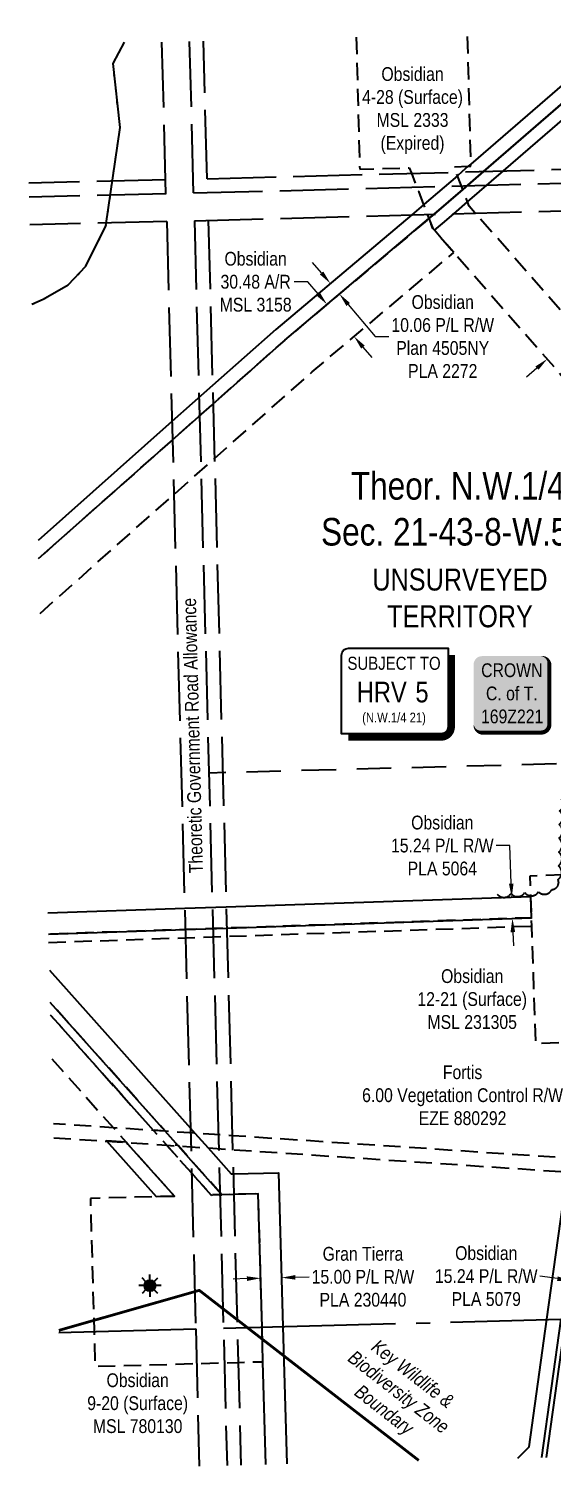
# Model space of a CAD drawing. Extents: x 627287 to 629983, y 5842729 to 5844535.
# Drawn here: x 627287 to 627667, y 5842729 to 5843772 of the extents above; entities that cross this region are included whole.
import ezdxf
from ezdxf.enums import TextEntityAlignment as Align

# ---------------------------------------------------------------- set-up
doc = ezdxf.new("R2010")
doc.units = 0
doc.header["$LTSCALE"] = 5
doc.header["$PDSIZE"] = 0.5
for name, pattern in [('0', [1, 1, 0]), ('DASHDOT2', [12.7, 6.35, -3.175, 0, -3.175]), ('foc-ACCESSROAD', [3.75, 2.5, -1.25]), ('foc-FLOWLINE', [3.75, 2.5, -1.25]), ('foc-LSD', [8, 5, -3]), ('foc-QUARTERLINE', [33, 25, -3, 2, -3]), ('foc-UNSURVEYED', [12.5, 10, -2.5]), ('foc-WHEELTRACKS', [2, 0.4, -1.6])]:
    doc.linetypes.add(name, pattern=pattern)
doc.layers.get('Defpoints').update_dxf_attribs({"color": 9})
for name, color, linetype in [('AS-OWNER', 7, 'Continuous'), ('AS-WILDLIFE', 131, 'DASHDOT2'), ('C-FLOWLINE', 13, 'foc-FLOWLINE'), ('C-RW', 13, 'Continuous'), ('C-SYMBOL', 7, 'Continuous'), ('C-WS', 13, 'foc-ACCESSROAD'), ('C-WS-S', 8, 'Continuous'), ('CG-NOTES', 7, 'Continuous'), ('CTW', 7, 'Continuous'), ('F-EZE', 190, 'foc-FLOWLINE'), ('F-RW', 190, 'Continuous'), ('L-QSEC', 8, 'foc-QUARTERLINE'), ('L-ROAD-T', 7, 'Continuous'), ('L-SECTION-LSD', 7, 'foc-LSD'), ('L-UNS-T', 3, 'Continuous'), ('L-USEC', 7, 'foc-UNSURVEYED'), ('T-BUSH', 110, '0'), ('T-WATER-P3', 160, 'foc-WHEELTRACKS')]:
    doc.layers.add(name, color=color, linetype=linetype)
for name, color, linetype, lineweight in [('C-AR-T', 13, 'Continuous', 9), ('C-RW-T', 13, 'Continuous', 9), ('C-WS-T', 13, 'Continuous', 9), ('F-EZE-T', 190, 'Continuous', 9), ('F-RW-T', 190, 'Continuous', 9)]:
    doc.layers.add(name, color=color, linetype=linetype, lineweight=lineweight)
doc.styles.add('175L', font='ARIALN.TTF', dxfattribs={"height": 20})
doc.styles.add('80', font='ARIALN.TTF', dxfattribs={"height": 10})
doc.styles.add('80CG', font='ARIALN.TTF', dxfattribs={"height": 10})
doc.styles.add('80L', font='ARIALN.TTF', dxfattribs={"height": 10})
doc.styles.add('foc-LtypeFont', font='ARIALN.TTF', dxfattribs={"height": 7.35})
doc.styles.add('HRV', font='ARIALN.TTF', dxfattribs={"height": 3})
doc.linetypes.add('foc-TOPO-flowdirection-NOLINE', pattern='A,0,[">",foc-LtypeFont,S=0.3,R=0,X=0,Y=-0.945],-20,[">",foc-LtypeFont,S=0.3,R=0,X=0,Y=-0.945],0', length=20)
doc.dimstyles.new('Compass 5 000', dxfattribs={"dimscale": 5, "dimtxt": 9, "dimasz": 2, "dimexe": 0.2, "dimexo": 0.0625, "dimgap": 0.5, "dimtad": 0, "dimtih": 1, "dimtoh": 1, "dimzin": 0, "dimdsep": 46, "dimtxsty": '80CG', "dimcen": 0.1, "dimse1": 1, "dimse2": 1, "dimclrd": 256, "dimclrt": 256, "dimaunit": 1, "dimadec": 4, "dimazin": 0, "dimtfac": 0.06, "dimtofl": 0, "dimtmove": 0, "dimatfit": 1, "dimfxl": 0.2, "dimtolj": 1, "dimtzin": 0, "dimlwd": -1, "dimarcsym": 0})

# ---------------------------------------------------------------- blocks, each defined once
blk = doc.blocks.new('HRV')
blk.add_lwpolyline([(-35.1, 31.6), (37.2, 31.6), (37.2, -25.5, -0.414214), (32.2, -30.5), (-40.1, -30.5), (-40.1, 26.6, -0.414214)], format="xyb", close=True)
at = {"const_width": 5, "flags": 128}
blk.add_lwpolyline([(-35.1, -33), (32.2, -33, 0.414214), (39.7, -25.5), (39.7, 26.6)], format="xyb", dxfattribs=at)
at = {"style": '80L'}
blk.add_text('SUBJECT TO', height=9.5, dxfattribs=at).set_placement((-2, 13.1), align=Align.BOTTOM_CENTER)
blk.add_attdef('(N.W.1/4 00)', text='', height=7.12, dxfattribs=at).set_placement((-2, -24.4), align=Align.BOTTOM_CENTER)
at = {"layer": 'CTW', "color": 3, "style": 'HRV'}
blk.add_text('HRV', height=15, dxfattribs=at).set_placement((-10.9, -0.2), align=Align.MIDDLE_CENTER)
blk.add_attdef('0', text='', height=15, dxfattribs=at).set_placement((18.3, -0.2), align=Align.MIDDLE_CENTER)
blk = doc.blocks.new('*D449')
at = {"layer": 'C-AR-T', "transparency": 16777216}
for p, q in [((627694.1, 5843558.9), (627710.2, 5843573)), ((627710.2, 5843573), (627720.2, 5843573)), ((627656.2, 5843525.6), (627648.6, 5843519))]:
    blk.add_line(p, q, dxfattribs=at)
for points in [[(627693, 5843560.1), (627695.2, 5843557.6), (627686.6, 5843552.3)], [(627655.1, 5843526.8), (627657.3, 5843524.3), (627663.7, 5843532.2)]]:
    blk.add_solid(points, dxfattribs=at)
at = {"layer": 'Defpoints', "color": 0, "transparency": 16777216}
for p in [(627686.6, 5843552.3), (627747.7, 5843482.6), (627724.8, 5843462.5)]:
    blk.add_point(p, dxfattribs=at)
at = {"layer": 'C-AR-T', "transparency": 16777216, "insert": (627748.1, 5843573), "char_height": 10, "attachment_point": 5, "style": '80CG'}
blk.add_mtext('\\A1;Obsidian \\P30.48 A/R \\PMSL 2333\\P(Expired)', dxfattribs=at)
blk = doc.blocks.new('*D451')
at = {"layer": 'C-AR-T', "transparency": 16777216}
for p, q in [((627490, 5843588.2), (627480, 5843588.2)), ((627497.4, 5843579.4), (627490, 5843588.2)), ((627529.9, 5843540.8), (627536.4, 5843533.2))]:
    blk.add_line(p, q, dxfattribs=at)
for points in [[(627498.6, 5843580.5), (627496.1, 5843578.3), (627503.8, 5843571.8)], [(627531.2, 5843541.9), (627528.6, 5843539.7), (627523.5, 5843548.5)]]:
    blk.add_solid(points, dxfattribs=at)
at = {"layer": 'Defpoints', "color": 0, "transparency": 16777216}
for p in [(627503.8, 5843571.8), (627508, 5843575.3), (627527.7, 5843552)]:
    blk.add_point(p, dxfattribs=at)
at = {"layer": 'C-AR-T', "transparency": 16777216, "insert": (627452, 5843588.2), "char_height": 10, "attachment_point": 5, "style": '80CG'}
blk.add_mtext('\\A1;Obsidian\\P30.48 A/R\\PMSL 3158', dxfattribs=at)
blk = doc.blocks.new('*D456')
at = {"layer": 'C-RW-T', "transparency": 16777216}
for p, q in [((627636.6, 5843179), (627626.6, 5843179)), ((627637.5, 5843151.4), (627636.6, 5843179)), ((627638.7, 5843116.2), (627639.1, 5843106.2))]:
    blk.add_line(p, q, dxfattribs=at)
for points in [[(627639.2, 5843151.5), (627635.9, 5843151.4), (627637.9, 5843141.4)], [(627640.4, 5843116.3), (627637, 5843116.1), (627638.4, 5843126.2)]]:
    blk.add_solid(points, dxfattribs=at)
at = {"layer": 'Defpoints', "color": 0, "transparency": 16777216}
for p in [(627597.1, 5843140), (627637.9, 5843141.4), (627597.6, 5843124.8)]:
    blk.add_point(p, dxfattribs=at)
at = {"layer": 'C-RW-T', "transparency": 16777216, "insert": (627587.5, 5843179), "char_height": 10, "attachment_point": 5, "style": '80CG'}
blk.add_mtext('\\A1;Obsidian\\P15.24 P/L R/W\\PPLA 5064', dxfattribs=at)
blk = doc.blocks.new('*D458')
at = {"layer": 'C-RW-T', "transparency": 16777216}
for p, q in [((627671.1, 5842864.7), (627658.4, 5842866.5)), ((627706, 5842859.7), (627715.9, 5842858.3))]:
    blk.add_line(p, q, dxfattribs=at)
for points in [[(627671.3, 5842866.3), (627670.8, 5842863), (627681, 5842863.3)], [(627706.2, 5842861.4), (627705.7, 5842858.1), (627696.1, 5842861.2)]]:
    blk.add_solid(points, dxfattribs=at)
at = {"layer": 'Defpoints', "color": 0, "transparency": 16777216}
for p in [(627683.9, 5842884.3), (627699, 5842882.1), (627681, 5842863.3)]:
    blk.add_point(p, dxfattribs=at)
at = {"layer": 'C-RW-T', "transparency": 16777216, "insert": (627619.4, 5842866.5), "char_height": 10, "attachment_point": 5, "style": '80CG'}
blk.add_mtext('\\A1;Obsidian\\P15.24 P/L R/W\\PPLA 5079', dxfattribs=at)
blk = doc.blocks.new('*D467')
at = {"layer": 'C-RW-T', "transparency": 16777216}
for p, q in [((627499.9, 5843594.7), (627493.4, 5843602.3)), ((627519.2, 5843571.7), (627538.7, 5843548.5)), ((627538.7, 5843548.5), (627548.7, 5843548.5))]:
    blk.add_line(p, q, dxfattribs=at)
for points in [[(627501.1, 5843595.7), (627498.6, 5843593.6), (627506.3, 5843587)], [(627520.5, 5843572.8), (627517.9, 5843570.6), (627512.8, 5843579.4)]]:
    blk.add_solid(points, dxfattribs=at)
at = {"layer": 'Defpoints', "color": 0, "transparency": 16777216}
for p in [(627512.8, 5843579.4), (627484.3, 5843568.5), (627490.8, 5843560.8)]:
    blk.add_point(p, dxfattribs=at)
at = {"layer": 'C-RW-T', "transparency": 16777216, "insert": (627587.8, 5843548.5), "char_height": 10, "attachment_point": 5, "style": '80CG'}
blk.add_mtext('\\A1;Obsidian\\P10.06 P/L R/W\\PPlan 4505NY\\PPLA 2272', dxfattribs=at)
blk = doc.blocks.new('*D441')
at = {"layer": 'Defpoints', "color": 0, "transparency": 16777216}
for p in [(627720.6, 5842991.6), (627713.3, 5842983), (627719.3, 5842982.2)]:
    blk.add_point(p, dxfattribs=at)
at = {"layer": 'F-EZE-T', "transparency": 16777216}
for p, q in [((627704.8, 5842993.9), (627677.4, 5842997.8)), ((627730.5, 5842990.2), (627740.4, 5842988.8))]:
    blk.add_line(p, q, dxfattribs=at)
for points in [[(627705, 5842995.5), (627704.5, 5842992.2), (627714.7, 5842992.5)], [(627730.7, 5842991.9), (627730.3, 5842988.6), (627720.6, 5842991.6)]]:
    blk.add_solid(points, dxfattribs=at)
at = {"layer": 'F-EZE-T', "transparency": 16777216, "insert": (627602.2, 5842997.8), "char_height": 10, "attachment_point": 5, "style": '80CG'}
blk.add_mtext('\\A1;Fortis\\P6.00 Vegetation Control R/W\\PEZE 880292', dxfattribs=at)
blk = doc.blocks.new('*D445')
at = {"layer": 'Defpoints', "color": 0, "transparency": 16777216}
for p in [(627455.4, 5842874.5), (627470.5, 5842874.9), (627470.8, 5842865.4)]:
    blk.add_point(p, dxfattribs=at)
at = {"layer": 'F-RW-T', "transparency": 16777216}
for p, q in [((627445.7, 5842864.7), (627435.7, 5842864.4)), ((627480.8, 5842865.7), (627490.8, 5842866))]:
    blk.add_line(p, q, dxfattribs=at)
for points in [[(627445.6, 5842866.4), (627445.7, 5842863), (627455.7, 5842865)], [(627480.7, 5842867.3), (627480.8, 5842864), (627470.8, 5842865.4)]]:
    blk.add_solid(points, dxfattribs=at)
at = {"layer": 'F-RW-T', "transparency": 16777216, "insert": (627529.9, 5842866), "char_height": 10, "attachment_point": 5, "style": '80CG'}
blk.add_mtext('\\A1;Gran Tierra\\P15.00 P/L R/W\\PPLA 230440', dxfattribs=at)
blk = doc.blocks.new('*U422')
h = blk.add_hatch(color=255)
edge = h.paths.add_edge_path()
edge.add_line((-21.5, -28.5), (21.5, -28.5))
edge.add_arc((21.5, -22.5), 6, 270, 360)
edge.add_line((27.5, -22.5), (27.5, 21))
edge.add_arc((21.5, 21), 6, 0, 90)
edge.add_line((21.5, 27), (-21.5, 27))
edge.add_arc((-21.5, 21), 6, 90, 180)
edge.add_line((-27.5, 21), (-27.5, -22.5))
edge.add_arc((-21.5, -22.5), 6, 180, 270)
at = {"color": 14, "flags": 128}
blk.add_lwpolyline([(-21.5, -28.5, 3, 3, 0), (21.5, -28.5, 3, 3, 0.414214), (27.5, -22.5, 3, 3, 0), (27.5, 21, 3, 0, 0.414214), (21.5, 27, 0, 0, 0), (-21.5, 27, 0, 0, 0.414214), (-27.5, 21, 0, 0, 0), (-27.5, -22.5, 0, 3, 0.414214)], format="xyseb", close=True, dxfattribs=at)
at = {"color": 14, "style": '80'}
blk.add_attdef('ENTER_TEXT_001', (-26.8, -4.9), '', height=10, dxfattribs=at)
blk = doc.blocks.new('GAS')
h = blk.add_hatch(color=255)
h.dxf.hatch_style = 1
edge = h.paths.add_edge_path()
edge.add_arc((0, 0), 0.9, 0, 360)
for p, q in [((-0.81, 0), (-1.62, 0)), ((-0.57, 0.57), (-1.14, 1.14)), ((0, 0.81), (0, 1.62)), ((0.57, 0.57), (1.14, 1.14)), ((1.62, 0), (0.81, 0)), ((-0.57, -0.57), (-1.14, -1.14)), ((0, -0.81), (0, -1.62)), ((1.14, -1.14), (0.57, -0.57))]:
    blk.add_line(p, q)
blk.add_circle((0, 0), 0.8)

msp = doc.modelspace()

# ---------------------------------------------------------------- linework, layer by layer
at = {"layer": 'AS-WILDLIFE', "const_width": 1.999, "flags": 128}
msp.add_lwpolyline([(627309.147, 5842827.17), (627411.122, 5842856.21), (627570.407, 5842732.785)], dxfattribs=at)
at = {"layer": 'C-FLOWLINE', "flags": 128}
for points in [[(628238.136, 5842935.933), (628320.157, 5842993.643), (628387.438, 5843040.983), (628387.103, 5843053.049), (628319.821, 5843005.709), (628237.817, 5842948.009), (628194.789, 5842917.736), (627714.67, 5842949.79), (627708.666, 5842950.187), (627693.413, 5842951.202), (627435.038, 5842968.459), (627404.821, 5842970.476), (627386.43, 5842971.703), (627377.874, 5842972.274), (627348.754, 5842974.217), (627305.216, 5842977.123)], [(627305.481, 5842967.022), (627343.986, 5842964.452), (627358.328, 5842963.495), (627387.465, 5842961.533), (627396.063, 5842960.953), (627405.086, 5842960.375), (627435.303, 5842958.358), (627691.998, 5842941.213), (627707.25, 5842940.197), (627713.256, 5842939.801), (628197.669, 5842907.461), (628238.136, 5842935.933)]]:
    msp.add_lwpolyline(points, dxfattribs=at)
at = {"layer": 'C-RW', "flags": 128}
for points in [[(627720.921, 5843771.051), (627608.249, 5843673.662), (627606.352, 5843672.022), (627601.577, 5843667.895), (627598.504, 5843665.028), (627574.416, 5843644.422), (627573.956, 5843644.033), (627565.343, 5843636.769), (627466.579, 5843553.519), (627420.771, 5843512.876), (627391.292, 5843486.722), (627294.117, 5843400.506)], [(627294.462, 5843387.375), (627391.636, 5843473.591), (627421.115, 5843499.745), (627473.155, 5843545.916), (627577.808, 5843634.131), (627581.583, 5843637.2), (627602.315, 5843655.226), (627617.433, 5843668.315), (627736.778, 5843771.472), (627617.433, 5843668.315), (627602.315, 5843655.226), (627581.583, 5843637.2), (627577.808, 5843634.131), (627580.584, 5843626.999), (627581.832, 5843625.574), (627587.678, 5843630.511), (627595.858, 5843637.578), (627605.828, 5843646.198), (627631.862, 5843668.698), (627751.206, 5843771.856)], [(627301.609, 5843114.729), (627400.952, 5843118.111), (627431.089, 5843119.137), (627652.274, 5843126.657), (627651.755, 5843141.897), (627430.69, 5843134.376), (627400.553, 5843133.35), (627301.209, 5843129.966)], [(627678.231, 5842735.363), (627692.454, 5842835.75), (627707.25, 5842940.197), (627708.666, 5842950.187), (627721.035, 5843037.494), (627705.565, 5843036.967), (627693.413, 5842951.202), (627691.998, 5842941.213), (627676.999, 5842835.339), (627662.777, 5842734.952)], [(627357.984, 5842963.881), (627343.641, 5842964.838), (627379.847, 5842924.293), (627393.008, 5842924.659), (627359.279, 5842962.431), (627357.984, 5842963.881)], [(627642.361, 5842734.41), (627650.538, 5842742.704), (627663.413, 5842835.242), (627678.333, 5842942.489)], [(627673.541, 5842835.51), (627659.538, 5842734.866)]]:
    msp.add_lwpolyline(points, dxfattribs=at)
at = {"layer": 'C-WS', "flags": 128}
for points in [[(627525.014, 5843765.846), (627527.527, 5843669.929), (627563.509, 5843670.884), (627565.047, 5843666.926), (627570.103, 5843653.934), (627573.956, 5843644.033), (627576.663, 5843637.069), (627577.808, 5843634.131), (627580.584, 5843626.999), (627581.832, 5843625.574), (627595.899, 5843609.521), (627807.119, 5843368.502), (627912.819, 5843406.904), (627946.841, 5843411.916), (627956.787, 5843413.382), (627967.027, 5843414.89), (627978.807, 5843406.67), (628102.254, 5843321.23), (628230.311, 5843232.542), (628315.153, 5843173.781), (628319.356, 5843171.014), (628334.338, 5843161.159), (628393.275, 5843122.374), (628410.821, 5843122.862), (628424.861, 5843123.252), (628434.417, 5843123.518), (628445.613, 5843123.829), (628436.248, 5843130.206), (628428.254, 5843135.648), (628376.223, 5843171.173), (628334.616, 5843199.786), (628319.673, 5843210.073), (628317.443, 5843211.609), (628229.27, 5843271.995), (627983.426, 5843440.364), (627974.103, 5843446.749), (627952.076, 5843443.504), (627942.13, 5843442.038), (627905.316, 5843436.614), (627816.306, 5843404.277), (627611.483, 5843637.993), (627607.05, 5843643.056), (627605.828, 5843646.198), (627602.315, 5843655.226), (627598.504, 5843665.028), (627597.427, 5843667.784), (627595.888, 5843671.744), (627606.352, 5843672.022), (627608.29, 5843672.074), (627608.249, 5843673.662), (627605.777, 5843767.992)], [(627295.506, 5843347.54), (627392.68, 5843433.759), (627422.159, 5843459.914), (627493.101, 5843522.856), (627595.899, 5843609.521), (627581.832, 5843625.574), (627580.584, 5843626.999), (627577.808, 5843634.131), (627473.155, 5843545.916), (627421.115, 5843499.745), (627391.636, 5843473.591), (627294.462, 5843387.375)], [(627405.587, 5842941.239), (627387.465, 5842961.533), (627377.874, 5842972.274), (627303.149, 5843055.957)], [(627303.978, 5843024.361), (627348.754, 5842974.217), (627358.328, 5842963.495), (627359.279, 5842962.431), (627393.008, 5842924.659), (627379.847, 5842924.293), (627332.057, 5842922.965), (627334.743, 5842826.253), (627335.443, 5842801.062), (627409.207, 5842803.112), (627439.349, 5842803.949), (627457.345, 5842804.45), (627456.649, 5842829.497), (627453.959, 5842926.352), (627436.154, 5842925.858), (627427.581, 5842925.62), (627419.73, 5842925.401), (627405.587, 5842941.239)]]:
    msp.add_lwpolyline(points, dxfattribs=at)
msp.add_lwpolyline([(627690.808, 5843036.421), (627655.387, 5843035.215), (627652.478, 5843120.657), (627652.274, 5843126.657), (627651.755, 5843141.897), (627651.237, 5843157.138), (627688.576, 5843158.409), (627773.157, 5843161.288), (627773.35, 5843155.639), (627774.197, 5843130.808), (627774.401, 5843124.807), (627777.31, 5843039.367), (627727.154, 5843037.658), (627722.516, 5843037.501), (627721.061, 5843037.451), (627716.423, 5843037.293), (627705.585, 5843036.924), (627700.948, 5843036.766), (627690.808, 5843036.421)], close=True, dxfattribs=at)
at = {"layer": 'F-EZE', "flags": 128}
for points in [[(627301.766, 5843108.729), (627401.11, 5843112.111), (627431.247, 5843113.137), (627652.478, 5843120.657), (627652.274, 5843126.657), (627431.089, 5843119.137), (627400.952, 5843118.111), (627301.609, 5843114.729)], [(627303.149, 5843055.957), (627377.526, 5842972.664), (627386.071, 5842972.093), (627302.906, 5843065.24)], [(627427.581, 5842925.62), (627405.344, 5842950.522), (627395.688, 5842961.342), (627387.12, 5842961.92), (627405.587, 5842941.239), (627419.73, 5842925.401), (627427.581, 5842925.62)]]:
    msp.add_lwpolyline(points, dxfattribs=at)
at = {"layer": 'F-RW'}
for points in [[(627302.296, 5843088.521), (627404.716, 5842973.825), (627407.876, 5842970.286), (627417.454, 5842959.56), (627434.26, 5842940.739), (627435.757, 5842940.778), (627468.677, 5842941.619), (627471.782, 5842829.864), (627474.55, 5842730.238)], [(627459.487, 5842729.837), (627457.347, 5842804.407), (627456.651, 5842829.463), (627453.959, 5842926.352), (627436.148, 5842925.858), (627427.572, 5842925.62), (627405.326, 5842950.53), (627396.04, 5842960.949), (627386.405, 5842971.719), (627302.906, 5843065.227)]]:
    msp.add_lwpolyline(points, dxfattribs=at)
at = {"layer": 'L-QSEC'}
for p, q in [((627428.623, 5842828.734), (628205.631, 5842849.375)), ((627309.189, 5842825.558), (627408.532, 5842828.197))]:
    msp.add_line(p, q, dxfattribs=at)
at = {"layer": 'L-SECTION-LSD'}
msp.add_line((628230.132, 5843252.941), (627418.061, 5843231.654), dxfattribs=at)
at = {"layer": 'L-USEC'}
for p, q in [((627416.804, 5843662.987), (628218.366, 5843684.282)), ((627407.018, 5843652.668), (628218.633, 5843674.229)), ((627386.715, 5843662.198), (627287.321, 5843659.789)), ((627386.959, 5843652.144), (627287.584, 5843649.736)), ((627407.552, 5843632.564), (628219.167, 5843654.123)), ((627387.446, 5843632.037), (627288.111, 5843629.63)), ((627387.446, 5843632.037), (627408.517, 5842828.207)), ((627408.517, 5842828.207), (627411.129, 5842728.553))]:
    msp.add_line(p, q, dxfattribs=at)
at = {"layer": 'L-USEC', "flags": 128}
for points in [[(627386.912, 5843652.135), (627384.001, 5843762.102)], [(627407.018, 5843652.668), (627404.107, 5843762.634)], [(627416.804, 5843662.987), (627414.16, 5843762.9)], [(627407.552, 5843632.564), (627428.623, 5842828.734), (627431.235, 5842729.087)], [(627417.605, 5843632.828), (627438.676, 5842828.997), (627441.288, 5842729.354)]]:
    msp.add_lwpolyline(points, dxfattribs=at)
at = {"layer": 'T-BUSH', "flags": 128}
msp.add_lwpolyline([(627627.417, 5843143.712, 0.52056705), (627637.397, 5843144.28, 0.52056705), (627647.377, 5843144.849, 0.52056705), (627657.358, 5843145.417, 0.52056705), (627667.047, 5843147.132, 0.52056705), (627671.558, 5843154.323, 0.52056705), (627671.739, 5843164.318, 0.52056705), (627671.92, 5843174.313, 0.52056705), (627672.101, 5843184.308, 0.52056705), (627672.282, 5843194.303, 0.52056705), (627672.463, 5843204.298, 0.52056705), (627673.924, 5843212.678, 0.52056705), (627683.695, 5843210.568, 0.52056705), (627693.467, 5843208.459, 0.52056705), (627703.238, 5843206.349, 0.52056705), (627707.826, 5843200.084, 0.52056705), (627707.761, 5843190.088, 0.52056705), (627707.695, 5843180.091, 0.52056705), (627708.347, 5843170.803, 0.52056705), (627718.344, 5843170.733, 0.52056705), (627728.34, 5843170.663, 0.52056705), (627738.335, 5843170.779, 0.52056705), (627748.33, 5843170.978, 0.52056705), (627758.324, 5843171.177, 0.52056705), (627768.319, 5843171.376, 0.52056705), (627778.312, 5843171.643, 0.52056705), (627788.302, 5843171.984, 0.52056705), (627798.293, 5843172.324, 0.52056705), (627808.282, 5843172.702, 0.52056705), (627818.266, 5843173.216, 0.52056705), (627828.249, 5843173.729, 0.52056705), (627838.232, 5843174.243, 0.52056705), (627848.208, 5843174.873, 0.52056705), (627858.166, 5843175.751, 0.52056705), (627863.17, 5843181.935, 0.52056705), (627869.904, 5843185.884, 0.52056705), (627879.898, 5843186.1, 0.52056705), (627889.892, 5843186.315, 0.52056705), (627899.887, 5843186.53, 0.52056705), (627909.881, 5843186.746, 0.52056705), (627912.447, 5843179.324, 0.52056705), (627912.508, 5843169.328, 0.52056705), (627913.256, 5843160.049, 0.52056705), (627923.245, 5843160.429, 0.52056705), (627933.235, 5843160.808, 0.52056705), (627943.224, 5843161.187, 0.52056705), (627953.214, 5843161.566, 0.52056705), (627963.203, 5843161.945, 0.52056705), (627973.192, 5843162.325, 0.52056705), (627983.179, 5843162.762, 0.52056705), (627993.166, 5843163.2, 0.52056705), (628003.153, 5843163.638, 0.52056705), (628013.14, 5843164.075, 0.52056705), (628023.127, 5843164.513, 0.52056705), (628033.114, 5843164.951, 0.52056705), (628043.101, 5843165.388, 0.52056705), (628053.088, 5843165.826, 0.52056705), (628061.585, 5843167.889, 0.52056705), (628061.573, 5843177.853, 0.52056705), (628061.071, 5843187.837, 0.52056705), (628064.302, 5843196.43, 0.52056705), (628073.15, 5843200.727, 0.52056705), (628082.679, 5843203.667, 0.52056705), (628092.546, 5843205.009, 0.52056705), (628102.532, 5843205.46, 0.52056705), (628112.507, 5843206.105, 0.52056705), (628122.476, 5843206.843, 0.52056705), (628131.489, 5843207.223, 0.52056705), (628135.099, 5843211.901, 0.52056705), (628143.534, 5843207.282, 0.52056705), (628152.208, 5843203.069, 0.52056705), (628162.057, 5843202.103, 0.52056705), (628171.795, 5843203.942, 0.52056705), (628181.281, 5843207.096, 0.52056705), (628190.877, 5843209.876, 0.52056705), (628198.929, 5843209.508, 0.52056705), (628203.155, 5843201.312, 0.52056705), (628212.735, 5843198.455, 0.52056705), (628219.547, 5843196.424, 0.52056705)], format="xyb", dxfattribs=at)
at = {"layer": 'T-WATER-P3', "flags": 128}
msp.add_lwpolyline([(627289.625, 5843571.876), (627297.811, 5843575.593), (627315.851, 5843585.894), (627328.736, 5843599.628), (627343.339, 5843628.812), (627353.669, 5843700.202), (627348.515, 5843746.553), (627356.776, 5843762.099)], dxfattribs=at)
at = {"layer": 'T-WATER-P3', "linetype": 'foc-TOPO-flowdirection-NOLINE', "flags": 128}
msp.add_lwpolyline([(627289.625, 5843571.876), (627297.811, 5843575.593), (627315.851, 5843585.894), (627328.736, 5843599.628), (627343.339, 5843628.812), (627353.669, 5843700.202), (627348.515, 5843746.553), (627356.776, 5843762.099)], dxfattribs=at)

# ---------------------------------------------------------------- block references
at = {"layer": 'AS-OWNER', "color": 3}
ref = msp.add_blockref('*U422', (627637.747, 5843289.525), dxfattribs=dict(at, xscale=0.9996429999999938, yscale=0.9996429999999938, zscale=0.9996429999999938))
ref.add_attrib('ENTER_TEXT_001', 'CROWN', (627615.695, 5843301.293), dxfattribs={"layer": '0', "color": 14, "height": 9.9964, "style": '80'})
ref.add_attrib('ENTER_TEXT_002', 'C. of T.', (627619.189, 5843284.455), dxfattribs={"layer": '0', "color": 14, "height": 9.9964, "style": '80'})
ref.add_attrib('ENTER_TEXT_003', '169Z221', (627615.589, 5843267.754), dxfattribs={"layer": '0', "color": 14, "height": 9.9964, "style": '80'})
at = {"layer": 'C-WS-S', "color": 3, "xscale": 4.998284999999959, "yscale": 4.998284999999959, "zscale": 4.998284999999959}
msp.add_blockref('GAS', (627375.254, 5842859.641), dxfattribs=at)
at = {"layer": 'CG-NOTES', "color": 3, "xscale": 0.9996429999999938, "yscale": 0.9996429999999938, "zscale": 0.9996429999999938}
msp.add_blockref('HRV', (627554.452, 5843290.64), dxfattribs=at).add_auto_attribs({'(N.W.1/4 00)': '(N.W.1/4 21)', '0': '5'})

# ---------------------------------------------------------------- texts
at = {"layer": 'AS-WILDLIFE', "insert": (627534.256, 5842826.755, 0), "char_height": 10.00008, "attachment_point": 1, "rotation": 322.228868, "style": '80L'}
msp.add_mtext_dynamic_manual_height_columns('\\pi8.8734;{\\fArial Narrow|b0|i1|c0|p34;Key Wildlife & \\P\\pi0.29898;Biodiversity Zone \\P\\pi19.22478;Boundary}', width=87.68598, gutter_width=47.483, heights=[0], dxfattribs=at)
at = {"layer": 'C-AR-T', "char_height": 9.99643, "attachment_point": 5, "style": '80CG'}
for s, insert, width in [('\\A1;Obsidian \\P12-21 (Surface) \\PMSL 231305', (627609.194, 5843067.543), 81.70513), ('\\A1;Obsidian \\P9-20 (Surface) \\PMSL 780130', (627366.376, 5842774.264), 72.59795)]:
    msp.add_mtext(s, dxfattribs=dict(at, insert=insert, width=width))
at = {"layer": 'C-SYMBOL', "color": 3, "insert": (627598.756, 5843450.101), "char_height": 19.99286, "width": 209.53854, "attachment_point": 2, "style": '175L'}
msp.add_mtext('Theor. N.W.1/4\\P Sec. 21-43-8-W.5M.', dxfattribs=at)
at = {"layer": 'C-WS-T', "insert": (627565.874, 5843712.486), "char_height": 9.99643, "width": 86.70975, "attachment_point": 5, "style": '80CG'}
msp.add_mtext('\\A1;Obsidian \\P4-28 (Surface) \\PMSL 2333\\P(Expired)', dxfattribs=at)
at = {"layer": 'L-ROAD-T', "style": '80L'}
msp.add_text('Theoretic Government Road Allowance', height=9.99643, rotation=91.461839, dxfattribs=at).set_placement((627406.218, 5843258.821), align=Align.MIDDLE_CENTER)
at = {"layer": 'L-UNS-T', "color": 3, "insert": (627600.307, 5843358.661), "char_height": 15.99429, "attachment_point": 5, "style": '80L'}
msp.add_mtext_dynamic_manual_height_columns('UNSURVEYED TERRITORY', width=126.36862, gutter_width=47.483, heights=[0], dxfattribs=at)

# ---------------------------------------------------------------- dimensions: what is measured, and where the dimension line sits
at = {"layer": 'C-AR-T', "color": 6}
dim = msp.add_linear_dim(base=(627503.819, 5843571.764), p1=(627527.668, 5843551.998), p2=(627508.021, 5843575.306), angle=130.128499, text='Obsidian\\P30.48 A/R\\PMSL 3158', dimstyle='Compass 5 000', dxfattribs=at)
dim.commit()
dim.dimension.update_dxf_attribs({"geometry": '*D451', "text_midpoint": (627452.024, 5843588.217), "dimtype": 161})
at = {"layer": 'C-AR-T'}
dim = msp.add_linear_dim(base=(627686.613, 5843552.265), p1=(627724.769, 5843462.47), p2=(627747.697, 5843482.564), angle=41.230549, text='Obsidian \\P30.48 A/R \\PMSL 2333\\P(Expired)', dimstyle='Compass 5 000', dxfattribs=at)
dim.commit()
dim.dimension.update_dxf_attribs({"geometry": '*D449', "text_midpoint": (627748.134, 5843572.955), "dimtype": 161})
at = {"layer": 'C-RW-T'}
for base, p1, p2, angle, text, picture, middle in [((627512.77, 5843579.351), (627484.328, 5843568.48), (627490.785, 5843560.82), 310.128481, 'Obsidian\\P10.06 P/L R/W\\PPlan 4505NY\\PPLA 2272', '*D467', (627587.821, 5843548.548)), ((627637.857, 5843141.429), (627597.618, 5843124.807), (627597.099, 5843140.041), 91.949993, 'Obsidian\\P15.24 P/L R/W\\PPLA 5064', '*D456', (627587.492, 5843178.987)), ((627680.959, 5842863.289), (627699.024, 5842882.13), (627683.931, 5842884.268), 171.936912, 'Obsidian\\P15.24 P/L R/W\\PPLA 5079', '*D458', (627619.361, 5842866.478))]:
    dim = msp.add_linear_dim(base=base, p1=p1, p2=p2, angle=angle, text=text, dimstyle='Compass 5 000', dxfattribs=at)
    dim.commit()
    dim.dimension.update_dxf_attribs({"geometry": picture, "text_midpoint": middle, "dimtype": 161})
at = {"layer": 'F-EZE-T'}
dim = msp.add_linear_dim(base=(627720.6, 5842991.64), p1=(627713.321, 5842983.047), p2=(627719.263, 5842982.205), angle=351.935966, text='Fortis\\P6.00 Vegetation Control R/W\\PEZE 880292', dimstyle='Compass 5 000', dxfattribs=at)
dim.commit()
dim.dimension.update_dxf_attribs({"geometry": '*D441', "text_midpoint": (627602.244, 5842997.761), "dimtype": 161})
at = {"layer": 'F-RW-T', "color": 1}
dim = msp.add_linear_dim(base=(627470.794, 5842865.406), p1=(627455.4, 5842874.488), p2=(627470.53, 5842874.908), angle=1.591509, text='Gran Tierra\\P15.00 P/L R/W\\PPLA 230440', dimstyle='Compass 5 000', dxfattribs=at)
dim.commit()
dim.dimension.update_dxf_attribs({"geometry": '*D445', "text_midpoint": (627529.873, 5842865.961), "dimtype": 161})

doc.saveas('drawing.dxf')
